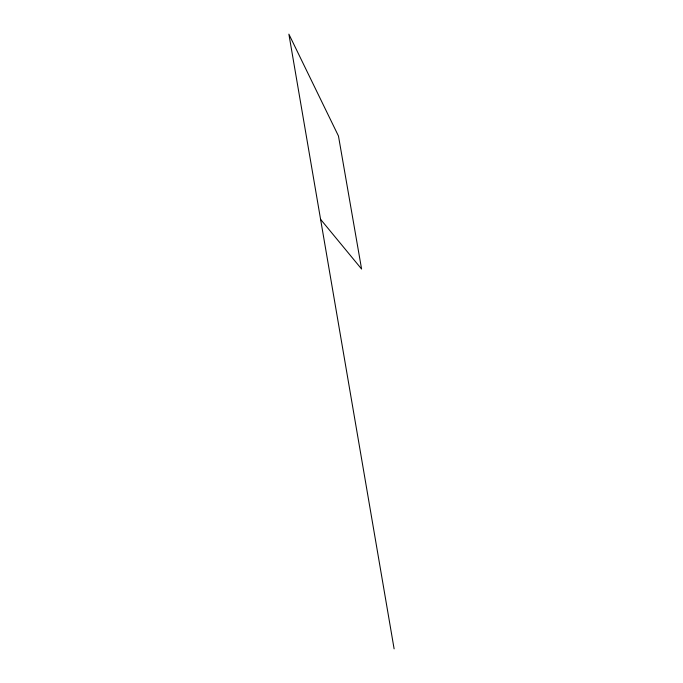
<?xml version="1.0" encoding="UTF-8"?>
<svg xmlns="http://www.w3.org/2000/svg" width="683" height="683" viewBox="0 0 683 683"><rect width="100%" height="100%" fill="white"/><g stroke="black" fill="none" stroke-linecap="round" stroke-linejoin="round"><path stroke-width="1.02" d="M320.583 219.328L361.589 269.034L338.469 136.019L288.883 34.15L394.117 648.85"/></g></svg>
